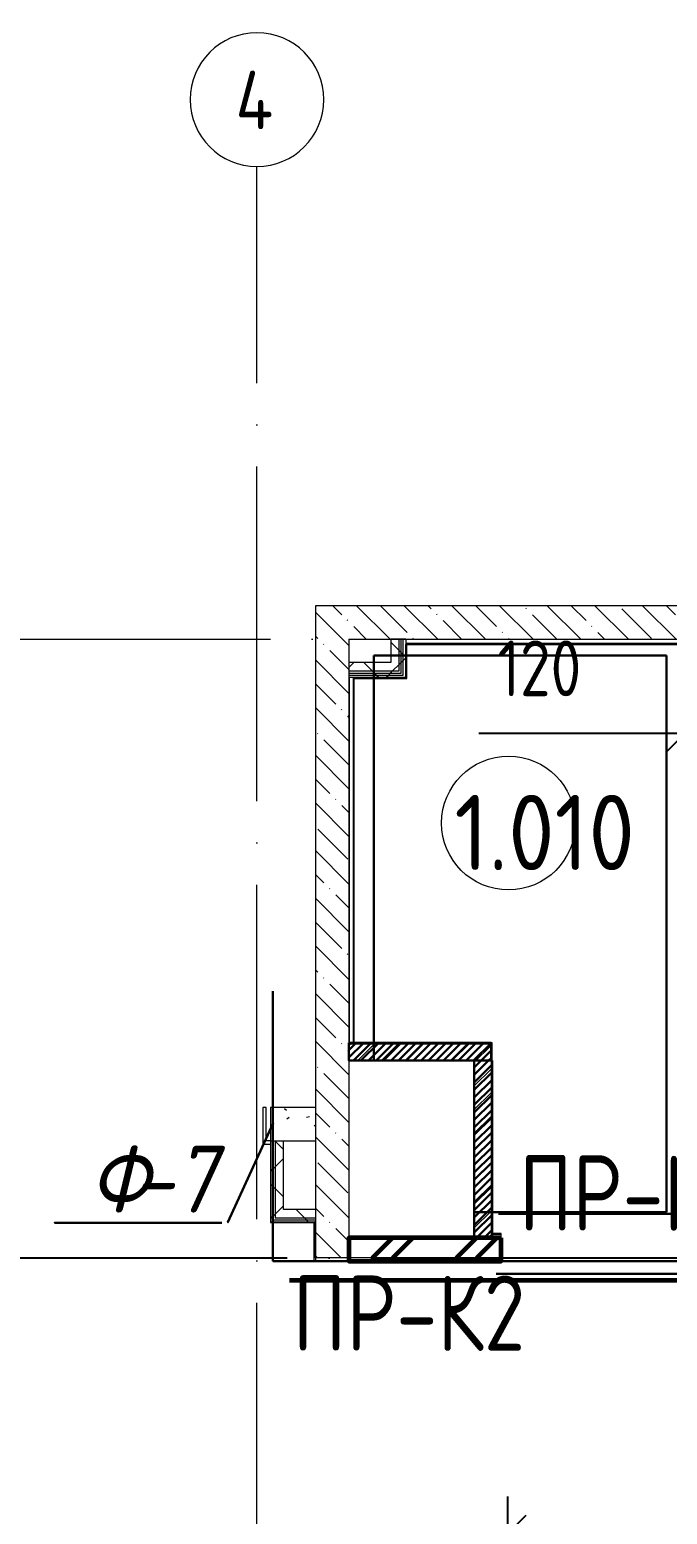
# Model space of a CAD drawing. Header units: millimetres. Extents: x -592259 to 288321, y -552984 to 293768.
# Drawn here: x 11890 to 15705, y 53142 to 62020 of the extents above; entities that cross this region are included whole.
import ezdxf

# ---------------------------------------------------------------- set-up
doc = ezdxf.new("R2010")
doc.units = ezdxf.units.MM
doc.linetypes.add('ADSK_Линия сетки', pattern=[2500, 2000, -250, 0, -250])
doc.layers.get('Defpoints').update_dxf_attribs({"color": 250})
for name, color, linetype, lineweight in [('0) блоки', 6, 'Continuous', 30), ('0) кирпич', 30, 'Continuous', 60), ('0.3) ПГП 5 вып', 4, 'Continuous', 30), ('2.2)Фарх остаток.', 1, 'Continuous', 30), ('3) Перемычки готовы', 3, 'Continuous', 30), ('4) Штукатурка', 6, 'Continuous', 30), ('4.2) ЖБ', 6, 'Continuous', 30), ('4.3) Шт Блок и кирпич', 6, 'Continuous', 30), ('4.6) Швы', 6, 'Continuous', 30), ('6.1) Шпаклевка 5 вып.', 160, 'Continuous', 60), ('A-____-____-DIMS', 250, 'Continuous', 9), ('A-AREA-____-IDEN', 250, 'Continuous', 9), ('A-WALL-____-MCUT', 250, 'Continuous', 13), ('A-WALL-____-PATT', 250, 'Continuous', 13), ('A-WALL-FNSH-MCUT', 250, 'Continuous', 13), ('I-WALL-____-OTLN', 250, 'Continuous', 9), ('S-GRID-____-IDEN', 250, 'Continuous', 9), ('S-GRID-____-OTLN', 250, 'Continuous', 9)]:
    doc.layers.add(name, color=color, linetype=linetype, lineweight=lineweight)
doc.styles.add('GOST Common', font='', dxfattribs={"width": 0.9, "height": 350})
doc.styles.add('ISOCPEUR_1', font='isocpeur.ttf', dxfattribs={"width": 0.9, "height": 250})
doc.styles.add('ISOCPEUR_I', font='isocpeui.ttf', dxfattribs={"width": 0.9, "height": 12.5})
doc.styles.add('ISOCPEUR_I_1', font='ГОСТ тип А.ttf', dxfattribs={"height": 2500})
doc.styles.get("Standard").update_dxf_attribs({"font": 'ГОСТ тип А.ttf'})
doc.styles.get('GOST Common').set_extended_font_data('GOST Common')
doc.dimstyles.new('А3', dxfattribs={"dimtxt": 333, "dimasz": 222, "dimexe": 222, "dimexo": 111, "dimgap": 111, "dimtad": 1, "dimtoh": 1, "dimdec": 0, "dimrnd": 0.0015, "dimzin": 0, "dimdsep": 46, "dimtxsty": 'Standard', "dimblk": 'OBLIQUE', "dimcen": 0, "dimclrd": 7, "dimclre": 7, "dimclrt": 7, "dimadec": 0, "dimazin": 0, "dimtfac": 1, "dimtdec": 0, "dimtofl": 0, "dimtmove": 0, "dimatfit": 3, "dimfxl": 1, "dimtolj": 1, "dimtzin": 0, "dimarcsym": 0})
pattern_1 = [(135, (0, 0), (-142.5612, -142.5612), []), (135, (142.56, 0), (-142.5612, -142.5612), [252.016, -50.403, 3.353, -47.05])]
pattern_2 = [(45, (0, 0), (-70.71068, 70.71068), [])]
pattern_3 = [(45, (0, 0), (-141.42136, 141.42136), []), (135, (0, 0), (-141.42136, -141.42136), [])]

# ---------------------------------------------------------------- blocks, each defined once
blk = doc.blocks.new('Ось сетки - Круг_Ø8 мм-39983606-Кладочный план на отм_ 0_000_ Секция 1_')
at = {"layer": 'S-GRID-____-IDEN'}
for start, end in [(360, 180), (180, 360)]:
    blk.add_arc((0, 0), 4, start, end, dxfattribs=at)
blk = doc.blocks.new('AAR_СКБ_Марка_Помещения - Номер-17325395-Кладочный план на отм_ 0_000_ Секция 1_')
at = {"layer": 'A-AREA-____-IDEN'}
blk.add_circle((0, 1.502), 4, dxfattribs=at)
blk = doc.blocks.new('_Oblique')
at = {"color": 0, "linetype": 'ByBlock', "lineweight": -2}
blk.add_line((-0.5, -0.5), (0.5, 0.5), dxfattribs=at)
blk = doc.blocks.new('DIMBLOCK255-Кладочный план на отм_ 0_000_ Секция 1_')
at = {"layer": 'A-____-____-DIMS', "color": 7, "lineweight": -2, "transparency": 16777216}
for p, q in [((15810, 57654.3), (15810, 58033.9)), ((15930, 57654.3), (15930, 58033.9)), ((15810, 57811.9), (14577.9, 57811.9)), ((15930, 57811.9), (16152, 57811.9))]:
    blk.add_line(p, q, dxfattribs=at)
at = {"layer": 'Defpoints', "color": 0, "transparency": 16777216}
for p in [(15930, 57811.9), (15810, 57543.3), (15930, 57543.3)]:
    blk.add_point(p, dxfattribs=at)
at = {"layer": 'A-____-____-DIMS', "color": 7, "lineweight": -2, "transparency": 16777216, "xscale": 222, "yscale": 222, "zscale": 222}
blk.add_blockref('_Oblique', (15810, 57811.9), dxfattribs=at)
at = {"layer": 'A-____-____-DIMS', "color": 7, "lineweight": -2, "transparency": 16777216, "xscale": 222, "yscale": 222, "zscale": 222, "rotation": 180}
blk.add_blockref('_Oblique', (15930, 57811.9), dxfattribs=at)
at = {"layer": 'A-____-____-DIMS', "color": 7, "transparency": 16777216, "insert": (14688.9, 58366.9), "char_height": 333, "width": 1.678, "attachment_point": 1, "line_spacing_factor": 1.022761}
blk.add_mtext('\\A1;120', dxfattribs=at)
blk = doc.blocks.new('*D1896')
at = {"layer": '0) блоки', "color": 7, "lineweight": -2, "transparency": 16777216}
for p, q in [((2800, 51506), (2800, 53247.9)), ((14750, 51506), (14750, 53247.9)), ((2800, 53025.9), (14750, 53025.9))]:
    blk.add_line(p, q, dxfattribs=at)
at = {"layer": 'Defpoints', "color": 0, "transparency": 16777216}
for p in [(14750, 53025.9), (2800, 51395), (14750, 51395)]:
    blk.add_point(p, dxfattribs=at)
at = {"layer": '0) блоки', "color": 7, "lineweight": -2, "transparency": 16777216, "xscale": 222, "yscale": 222, "zscale": 222, "rotation": 180}
blk.add_blockref('_Oblique', (2800, 53025.9), dxfattribs=at)
at = {"layer": '0) блоки', "color": 7, "lineweight": -2, "transparency": 16777216, "xscale": 222, "yscale": 222, "zscale": 222}
blk.add_blockref('_Oblique', (14750, 53025.9), dxfattribs=at)
at = {"layer": '0) блоки', "color": 7, "transparency": 16777216, "insert": (8775, 53303.4), "char_height": 333, "attachment_point": 5}
blk.add_mtext('\\A1;11950', dxfattribs=at)

msp = doc.modelspace()

# ---------------------------------------------------------------- hatches: boundary and pattern name
at = {"layer": '0) кирпич'}
h = msp.add_hatch(dxfattribs=at)
h.set_pattern_fill('FP_2', color=256, style=0, pattern_type=2)
h.set_pattern_definition([(45, (0, 0), (-251.4472, 251.4472), []), (45, (0, 381), (-251.4472, 251.4472), [])])
h.paths.add_polyline_path([(22280, 54675.0006), (22280, 54795.0006), (17949.9781, 54795.0006), (17949.9781, 54675.0006), (20922.2184, 54675.0006)])
h.paths.add_polyline_path([(15760, 54675.0006), (17549.9781, 54675.0006), (17549.9781, 54795.0006), (15760, 54795.0006)])
h.paths.add_polyline_path([(13800.0377, 54675.0006), (14710, 54675.0006), (14710, 54795.0006), (13800.0377, 54795.0006)])
at = {"layer": '0.3) ПГП 5 вып'}
h = msp.add_hatch(dxfattribs=at)
h.set_pattern_fill('ANSI31', color=256, scale=10)
h.paths.add_polyline_path([(14650.0377, 55855.0006), (13800.0377, 55855.0006), (13800.0377, 55961.0006), (14650.0377, 55961.0006)])
h = msp.add_hatch(dxfattribs=at)
h.set_pattern_fill('ANSI31', color=256, scale=10)
h.paths.add_polyline_path([(14550.0377, 55855.0006), (14656.0377, 55855.0006), (14656.0377, 54795.0006), (14550.0377, 54795.0006)])
at = {"layer": 'A-WALL-____-PATT', "lineweight": 15}
h = msp.add_hatch(dxfattribs=at)
h.set_pattern_fill('FP_8', color=256, style=0, pattern_type=2)
h.set_pattern_definition(pattern_1)
h.paths.add_polyline_path([(13775.3156, 54675.0006), (13800.0377, 54675.0006), (13800.0377, 58575.0608), (13600.0377, 58575.0608), (13600.0377, 54675.0006)])
h = msp.add_hatch(dxfattribs=at)
h.set_pattern_fill('FP_8', color=256, style=0, pattern_type=2)
h.set_pattern_definition(pattern_1)
h.paths.add_polyline_path([(21904.9781, 58375.0608), (22645, 58375.0608), (22645, 58575.0608), (21904.9781, 58575.0608), (21904.9781, 58472.6419)])
h.paths.add_polyline_path([(20922.2184, 58375.0608), (21004.9781, 58375.0608), (21004.9781, 58575.0608), (13800.0377, 58575.0608), (13800.0377, 58375.0608), (16524.1244, 58375.0608)])
h = msp.add_hatch(dxfattribs=at)
h.set_pattern_fill('FP_28', color=42, style=0, pattern_type=2)
h.set_pattern_definition(pattern_3)
h.paths.add_polyline_path([(14050.1965, 58185.0006), (14099.9062, 58185.0006), (14099.9062, 58375.0006), (14049.9062, 58375.0006), (14049.9062, 58185.0006)])
h = msp.add_hatch(dxfattribs=at)
h.set_pattern_fill('FP_28', color=42, style=0, pattern_type=2)
h.set_pattern_definition(pattern_3)
h.paths.add_polyline_path([(14049.9062, 58185.0006), (14049.9062, 58235.0006), (13800.0377, 58235.0006), (13800.0377, 58185.0006)])
h = msp.add_hatch(dxfattribs=at)
h.set_pattern_fill('FP_6', color=94, style=0, pattern_type=2)
h.set_pattern_definition(pattern_2)
h.paths.add_polyline_path([(14550.0377, 55855.0006), (14550.0377, 55955.0006), (13800.0377, 55955.0006), (13800.0377, 55855.0006), (14325.0774, 55855.0006)])
h = msp.add_hatch(dxfattribs=at)
h.set_pattern_fill('FP_6', color=94, style=0, pattern_type=2)
h.set_pattern_definition(pattern_2)
h.paths.add_polyline_path([(14550.0377, 54795.0006), (14650.0377, 54795.0006), (14650.0377, 55955.0006), (14550.0377, 55955.0006), (14550.0377, 55136.1267)])
h = msp.add_hatch(dxfattribs=at)
h.set_pattern_fill('FP_9', color=256, style=0, pattern_type=2)
h.set_pattern_definition([(50, (0, 0), (364.368, -31.8783), [38.1, -419.1]), (355, (0, 0), (-70.4859, 382.1133), [30.48, -335.28]), (100.451, (30.36, -2.66), (293.885, 350.2334), [32.38, -356.18]), (46.184, (0, 101.6), (542.1585, -84.086), [57.15, -628.65]), (96.636, (45.2, 94.6), (474.805, 494.8554), [48.57, -534.27]), (351.184, (0, 101.6), (474.81, 494.85), [45.72, -502.92]), (21, (50.8, 76.2), (303.2285, -204.5305), [38.1, -419.1]), (326, (50.8, 76.2), (123.604, 368.376), [30.48, -335.28]), (71.451, (76.07, 59.16), (426.8341, 163.8427), [32.38, -356.18]), (37.5, (0, 0), (6.17665, 169.11015), [16.764, -314.452, 16.764, -323.596, -336.55]), (37.5, (0, 0), (6.17665, 169.11015), [-671.576, 16.764, -319.786]), (7.5, (0, 0), (133.6389, 200.3615), [16.764, -177.292, 16.764, -306.832, -128.27]), (7.5, (0, 0), (133.6389, 200.3615), [-517.652, 16.764, -111.506]), (327.5, (-113.28, 0), (271.18182, -11.45836), [16.764, -110.236, 16.764, -379.476, -525.78]), (327.5, (-113.28, 0), (271.18182, -11.45836), [-523.24, 16.764, -509.016]), (317.5, (-164.08, 0), (296.2585, 50.8528), [16.764, -148.336, 16.764, -246.38, -373.38]), (317.5, (-164.08, 0), (296.2585, 50.8528), [-428.244, 16.764, -356.616])])
h.paths.add_polyline_path([(13600.0377, 55375), (13600.0377, 55575), (13330.0189, 55575), (13330.4414, 55375), (13333.4414, 55375)])
h = msp.add_hatch(dxfattribs=at)
h.set_pattern_fill('FP_28', color=42, style=0, pattern_type=2)
h.set_pattern_definition(pattern_3)
h.paths.add_polyline_path([(13408.4414, 54964.5165), (13408.4414, 55375), (13358.4414, 55375), (13358.4414, 54964.5165)])
h = msp.add_hatch(dxfattribs=at)
h.set_pattern_fill('FP_28', color=42, style=0, pattern_type=2)
h.set_pattern_definition(pattern_3)
h.paths.add_polyline_path([(13600.0377, 54914.5165), (13600.0377, 54964.5165), (13358.4414, 54964.5165), (13358.4414, 54914.5165)])
at = {"layer": 'I-WALL-____-OTLN'}
h = msp.add_hatch(dxfattribs=at)
h.set_pattern_fill('FP_28', color=30, style=0, pattern_type=2)
h.set_pattern_definition(pattern_3)
h.paths.add_polyline_path([(14112.4062, 58172.5006), (14112.4062, 58375.0006), (14099.9062, 58375.0006), (14099.9062, 58172.5006)])
h = msp.add_hatch(dxfattribs=at)
h.set_pattern_fill('FP_28', color=30, style=0, pattern_type=2)
h.set_pattern_definition(pattern_3)
h.paths.add_polyline_path([(14124.9062, 58160.0006), (14124.9062, 58375.0006), (14112.4062, 58375.0006), (14112.4062, 58160.0006)])
h = msp.add_hatch(dxfattribs=at)
h.set_pattern_fill('FP_28', color=30, style=0, pattern_type=2)
h.set_pattern_definition(pattern_3)
h.paths.add_polyline_path([(14139.9062, 58145.0006), (14139.9062, 58375.0006), (14124.9062, 58375.0006), (14124.9062, 58145.0006)])
h = msp.add_hatch(dxfattribs=at)
h.set_pattern_fill('FP_28', color=30, style=0, pattern_type=2)
h.set_pattern_definition(pattern_3)
h.paths.add_polyline_path([(14099.9062, 58172.5006), (14099.9062, 58185.0006), (13800.0377, 58185.0006), (13800.0377, 58172.5006), (14050.1965, 58172.5006)])
h = msp.add_hatch(dxfattribs=at)
h.set_pattern_fill('FP_28', color=30, style=0, pattern_type=2)
h.set_pattern_definition(pattern_3)
h.paths.add_polyline_path([(14049.9062, 58160.0006), (14112.4062, 58160.0006), (14112.4062, 58172.5006), (13800.0377, 58172.5006), (13800.0377, 58160.0006)])
h = msp.add_hatch(dxfattribs=at)
h.set_pattern_fill('FP_28', color=30, style=0, pattern_type=2)
h.set_pattern_definition(pattern_3)
h.paths.add_polyline_path([(13832.0377, 58145.0006), (14124.9062, 58145.0006), (14124.9062, 58160.0006), (13800.0377, 58160.0006), (13801.0377, 58145.0006), (13826.0377, 58145.0006)])
h = msp.add_hatch(dxfattribs=at)
h.set_pattern_fill('FP_28', color=30, style=0, pattern_type=2)
h.set_pattern_definition(pattern_3)
h.paths.add_polyline_path([(13345.9414, 54902.0165), (13345.9414, 55375), (13333.4414, 55375), (13333.4414, 54902.0165)])
h = msp.add_hatch(dxfattribs=at)
h.set_pattern_fill('FP_28', color=30, style=0, pattern_type=2)
h.set_pattern_definition(pattern_3)
h.paths.add_polyline_path([(13358.4414, 54914.5165), (13358.4414, 55375), (13345.9414, 55375), (13345.9414, 54914.5165)])
h = msp.add_hatch(dxfattribs=at)
h.set_pattern_fill('FP_28', color=30, style=0, pattern_type=2)
h.set_pattern_definition(pattern_3)
h.paths.add_polyline_path([(13589.9781, 54889.5165), (13600.0377, 54889.5165), (13600.0377, 54902.0165), (13333.4414, 54902.0165), (13333.4414, 54889.5165)])
h = msp.add_hatch(dxfattribs=at)
h.set_pattern_fill('FP_28', color=30, style=0, pattern_type=2)
h.set_pattern_definition(pattern_3)
h.paths.add_polyline_path([(13600.0377, 54902.0165), (13600.0377, 54914.5165), (13345.9414, 54914.5165), (13345.9414, 54902.0165)])

# ---------------------------------------------------------------- linework, layer by layer
at = {"linetype": 'ADSK_Линия сетки'}
msp.add_line((-3569.5512, 54675.0006), (72376.0288, 54675.0006), dxfattribs=at)
at = {"layer": '0) кирпич'}
msp.add_lwpolyline([(14710, 54795.0006), (13800.0377, 54795.0006), (13800.0377, 54655.0006), (14710, 54655.0006)], close=True, dxfattribs=at)
at = {"layer": '0.3) ПГП 5 вып'}
for points in [[(14650.0377, 55855.0006), (13800.0377, 55855.0006), (13800.0377, 55961.0006), (14650.0377, 55961.0006)], [(14550.0377, 55855.0006), (14656.0377, 55855.0006), (14656.0377, 54795.0006), (14550.0377, 54795.0006)]]:
    msp.add_lwpolyline(points, close=True, dxfattribs=at)
at = {"layer": '2.2)Фарх остаток.'}
for points in [[(13345.9627, 55481.1119), (13076.2039, 54887.8071)], [(13040.6425, 54884.6633), (12040.6425, 54884.6633)]]:
    msp.add_lwpolyline(points, close=True, dxfattribs=at)
at = {"layer": '4) Штукатурка'}
for p in [(13344.3058, 56270.1854), (22675.4823, 54655.0006)]:
    msp.add_line(p, (13344.3058, 54655.0006), dxfattribs=at)
at = {"layer": '4.2) ЖБ'}
for p, q in [((15699.4879, 58277.5825), (13950.0834, 58277.5825)), ((13950.0834, 58277.5825), (13950.0834, 55855.0006))]:
    msp.add_line(p, q, dxfattribs=at)
at = {"layer": '4.3) Шт Блок и кирпич'}
for p, q in [((15699.4879, 54948.0071), (15699.4879, 58277.5825)), ((14550.0377, 54948.0071), (15699.4879, 54948.0071))]:
    msp.add_line(p, q, dxfattribs=at)
at = {"layer": '4.6) Швы'}
for points in [[(15832.4391, 54937.5076), (14694.8294, 54937.5076)], [(15818.6057, 54579.3005), (14680.996, 54579.3005)]]:
    msp.add_lwpolyline(points, dxfattribs=at)
at = {"layer": '6.1) Шпаклевка 5 вып.'}
msp.add_lwpolyline([(13444.0216, 54540.8287), (22698.6546, 54540.8287)], dxfattribs=at)
at = {"layer": 'A-WALL-____-MCUT', "lineweight": 15}
for p, q in [((21004.9781, 58575.0608), (13600.0377, 58575.0608)), ((13600.0377, 58575.0608), (13600.0377, 54889.5165)), ((13800.0377, 58375.0608), (16326, 58375.0608)), ((13800.0377, 58375.0608), (13800.0377, 54675.0006)), ((14049.9062, 58375.0006), (14049.9062, 58235.0006)), ((14099.9062, 58375.0006), (14049.9062, 58375.0006)), ((14099.9062, 58185.0006), (14099.9062, 58375.0006)), ((14112.4062, 58172.5006), (14112.4062, 58375.0006)), ((14139.9062, 58375.0006), (14124.9062, 58375.0006)), ((14124.9062, 58160.0006), (14124.9062, 58375.0006)), ((14139.9062, 58375.0608), (14139.9062, 58349.0608)), ((15789.9781, 58374.0608), (14139.9062, 58374.0608)), ((15789.9781, 58349.0608), (14139.9062, 58349.0608)), ((14139.9062, 58349.0608), (14139.9062, 58343.0608)), ((14139.9062, 58145.0006), (14139.9062, 58343.0608)), ((14145.9062, 58343.0608), (15783.9781, 58343.0608)), ((14145.9062, 58139.0006), (14145.9062, 58343.0608)), ((14049.9062, 58235.0006), (13800.0377, 58235.0006)), ((13800.0377, 58185.0006), (14099.9062, 58185.0006)), ((13800.0377, 58172.5006), (14112.4062, 58172.5006)), ((13800.0377, 58160.0006), (13800.0377, 58145.0006)), ((13800.0377, 58160.0006), (14124.9062, 58160.0006)), ((13826.0377, 58145.0006), (13800.0377, 58145.0006)), ((13801.0377, 58145.0006), (13801.0377, 55955.0006)), ((13826.0377, 58145.0006), (13826.0377, 55955.0006)), ((14049.9062, 58145.0006), (13826.0377, 58145.0006)), ((13832.0377, 55961.0006), (13832.0377, 58139.0006)), ((13832.0377, 58139.0006), (14145.9062, 58139.0006)), ((14139.9062, 58145.0006), (14049.9062, 58145.0006)), ((13800.0377, 55961.0006), (13800.0377, 55955.0006)), ((13800.0377, 55955.0006), (13826.0377, 55955.0006)), ((13826.0377, 55955.0006), (14650.0377, 55955.0006)), ((14656.0377, 55961.0006), (13832.0377, 55961.0006)), ((14650.0377, 55955.0006), (14650.0377, 54815.0006)), ((14656.0377, 54821.0006), (14656.0377, 55961.0006)), ((13800.0377, 55855.0006), (14550.0377, 55855.0006)), ((14550.0377, 55855.0006), (14550.0377, 54795.0006)), ((13600.0377, 55575), (13330.0189, 55575)), ((13330.0189, 55575), (13330.0189, 55375)), ((13330.0189, 55375), (13330.4414, 55375)), ((13330.4414, 55375), (13330.4414, 54886.5165)), ((13333.4414, 55375), (13600.0377, 55375)), ((13333.4414, 54889.5165), (13333.4414, 55375)), ((13345.9414, 55375), (13345.9414, 54902.0165)), ((13358.4414, 55375), (13358.4414, 54914.5165)), ((13408.4414, 54964.5165), (13408.4414, 55375)), ((13600.0377, 54964.5165), (13408.4414, 54964.5165)), ((13330.4414, 54886.5165), (13600.0377, 54886.5165)), ((13600.0377, 54889.5165), (13333.4414, 54889.5165)), ((13345.9414, 54902.0165), (13600.0377, 54902.0165)), ((13358.4414, 54914.5165), (13600.0377, 54914.5165)), ((13600.0377, 54886.5165), (13600.0377, 54889.5165)), ((13600.0377, 54886.5165), (13600.0377, 54675.0006)), ((14550.0377, 54795.0006), (13800.0377, 54795.0006)), ((14550.0377, 54795.0006), (14656.0377, 54795.0006)), ((14650.0377, 54815.0006), (14650.0377, 54795.0006)), ((14710, 54815.0006), (14650.0377, 54815.0006)), ((14656.0377, 54795.0006), (14650.0377, 54795.0006)), ((14710, 54821.0006), (14656.0377, 54821.0006)), ((14656.0377, 54795.0006), (14710, 54795.0006)), ((14710, 54815.0006), (14710, 54821.0006)), ((14710, 54675.0006), (14710, 54815.0006)), ((13599.9781, 54675.0006), (13599.9781, 54655.0006)), ((14710, 54675.0006), (13600.0377, 54675.0006))]:
    msp.add_line(p, q, dxfattribs=at)
at = {"layer": 'A-WALL-FNSH-MCUT', "lineweight": 15}
for p, q in [((14124.9062, 58375.0006), (14099.9062, 58375.0006)), ((13285, 55575), (13285, 55355)), ((13305, 55575), (13285, 55575)), ((13305, 55375), (13305, 55575)), ((13285, 55355), (13333.4414, 55355)), ((13333.4414, 55375), (13305, 55375)), ((13589.9781, 54889.5165), (13589.9781, 54655.0006)), ((13599.9781, 54675.0006), (13599.9781, 54889.5165)), ((13589.9781, 54655.0006), (14710, 54655.0006)), ((13600.0377, 54675.0006), (13599.9781, 54675.0006)), ((14710, 54655.0006), (14710, 54675.0006))]:
    msp.add_line(p, q, dxfattribs=at)
at = {"layer": 'S-GRID-____-OTLN', "linetype": 'ADSK_Линия сетки'}
for p, q in [((13250, 39906.0281), (13250, 61202.0051)), ((-3669.3683, 58375.0006), (72376.0288, 58375.0006))]:
    msp.add_line(p, q, dxfattribs=at)

# ---------------------------------------------------------------- block references
at = {"layer": 'A-AREA-____-IDEN', "xscale": 99.99999999999993, "yscale": 99.99999999999993, "zscale": 99.99999999999993}
msp.add_blockref('AAR_СКБ_Марка_Помещения - Номер-17325395-Кладочный план на отм_ 0_000_ Секция 1_', (14754.731, 57125.1701), dxfattribs=at)
at = {"layer": 'S-GRID-____-IDEN', "xscale": 99.99999999999993, "yscale": 99.99999999999993, "zscale": 99.99999999999993}
msp.add_blockref('Ось сетки - Круг_Ø8 мм-39983606-Кладочный план на отм_ 0_000_ Секция 1_', (13250, 61602.0051), dxfattribs=at)

# ---------------------------------------------------------------- texts
at = {"layer": '2.2)Фарх остаток.', "char_height": 400, "attachment_point": 1, "style": 'ISOCPEUR_I'}
for s, insert, width in [('\\fISOCPEUR|b0|i1|c204|p34|;Ф', (12243.9477, 55345.9903), 312.658125), ('\\fISOCPEUR|b0|i1|c204|p34|;Ф', (12243.9477, 55345.9903), 312.658125), ('-7', (12501.9165, 55345.9903), 448.945), ('-7', (12501.9165, 55345.9903), 448.945)]:
    msp.add_mtext(s, dxfattribs=dict(at, insert=insert, width=width))
at = {"layer": '3) Перемычки готовы', "char_height": 450, "width": 333.502, "attachment_point": 1, "style": 'ISOCPEUR_I_1'}
for s, insert in [('ПР-К3', (14816.9723, 55287.8215)), ('ПР-К2', (13463.6797, 54569.3703))]:
    msp.add_mtext(s, dxfattribs=dict(at, insert=insert))
at = {"layer": 'A-AREA-____-IDEN', "insert": (14430.7568, 57443.9006), "char_height": 450, "width": 743.164312, "attachment_point": 1, "style": 'ISOCPEUR_1'}
msp.add_mtext('1.010', dxfattribs=at)
at = {"layer": 'S-GRID-____-IDEN', "color": 18, "true_color": 0x000000, "insert": (13121.3693, 61774.5385), "char_height": 350, "width": 310.253062, "attachment_point": 1, "style": 'GOST Common'}
msp.add_mtext('\\fGOST Common|b0|i0|c204|p34|;\\W.9;4', dxfattribs=at)

# ---------------------------------------------------------------- dimensions: what is measured, and where the dimension line sits
at = {"layer": '0) блоки'}
dim = msp.add_linear_dim(base=(14750, 53025.9335), p1=(2799.9781, 51395), p2=(14750, 51395), dimstyle='А3', dxfattribs=at)
dim.commit()
dim.dimension.update_dxf_attribs({"geometry": '*D1896', "text_midpoint": (8774.989, 53303.4335)})
at = {"layer": 'A-____-____-DIMS'}
dim = msp.add_linear_dim(base=(15929.9781, 57811.8995), p1=(15809.9781, 57543.304), p2=(15929.9781, 57543.304), dimstyle='А3', dxfattribs=at)
dim.commit()
dim.dimension.update_dxf_attribs({"geometry": 'DIMBLOCK255-Кладочный план на отм_ 0_000_ Секция 1_', "text_midpoint": (14971.9281, 57811.8995), "dimtype": 160})

doc.saveas('drawing.dxf')
